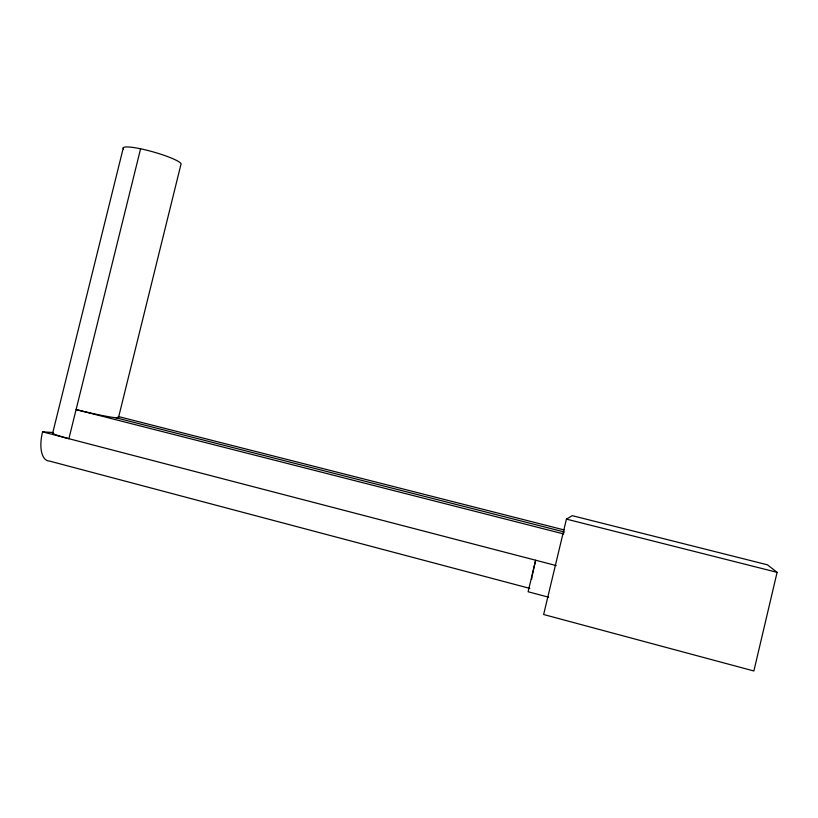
<?xml version="1.0" encoding="UTF-8"?>
<svg xmlns="http://www.w3.org/2000/svg" width="818" height="818" viewBox="0 0 818 818"><rect width="100%" height="100%" fill="white"/><g stroke="black" fill="none" stroke-linecap="round" stroke-linejoin="round"><path stroke-width="1.23" d="M777.1 572.334L753.869 670.985L543.633 614.512L566.434 519.123L572.252 515.667L767.417 564.809L777.1 572.334L566.434 519.123M52.679 433.09L123.334 147.751M140.594 148.804L68.896 438.693A30.215 2.342 12.5 0 1 53.385 432.62M529.86 588.408L49.55 461.086A29.305 13.436 -73.3 0 1 42.567 431.843L53.323 432.548M118.109 416.474L564.134 529.941M115.921 417.783L564.614 532.068M563.755 533.96L76.094 409.583A30.194 1.667 12.8 0 0 105.808 416.188A30.194 1.667 12.8 0 0 118.518 417.497L180.88 164.663A30.082 4.335 15.8 0 0 151.759 151.514A30.082 4.335 15.8 0 0 123.62 149.009M42.567 431.843L556.199 565.575M548.643 597.212L528.101 591.762L535.657 560.228A31.728 2.137 -76.2 0 0 532.273 575.627M531.567 579.451A31.728 2.137 -76.2 0 1 532.027 576.946"/></g></svg>
